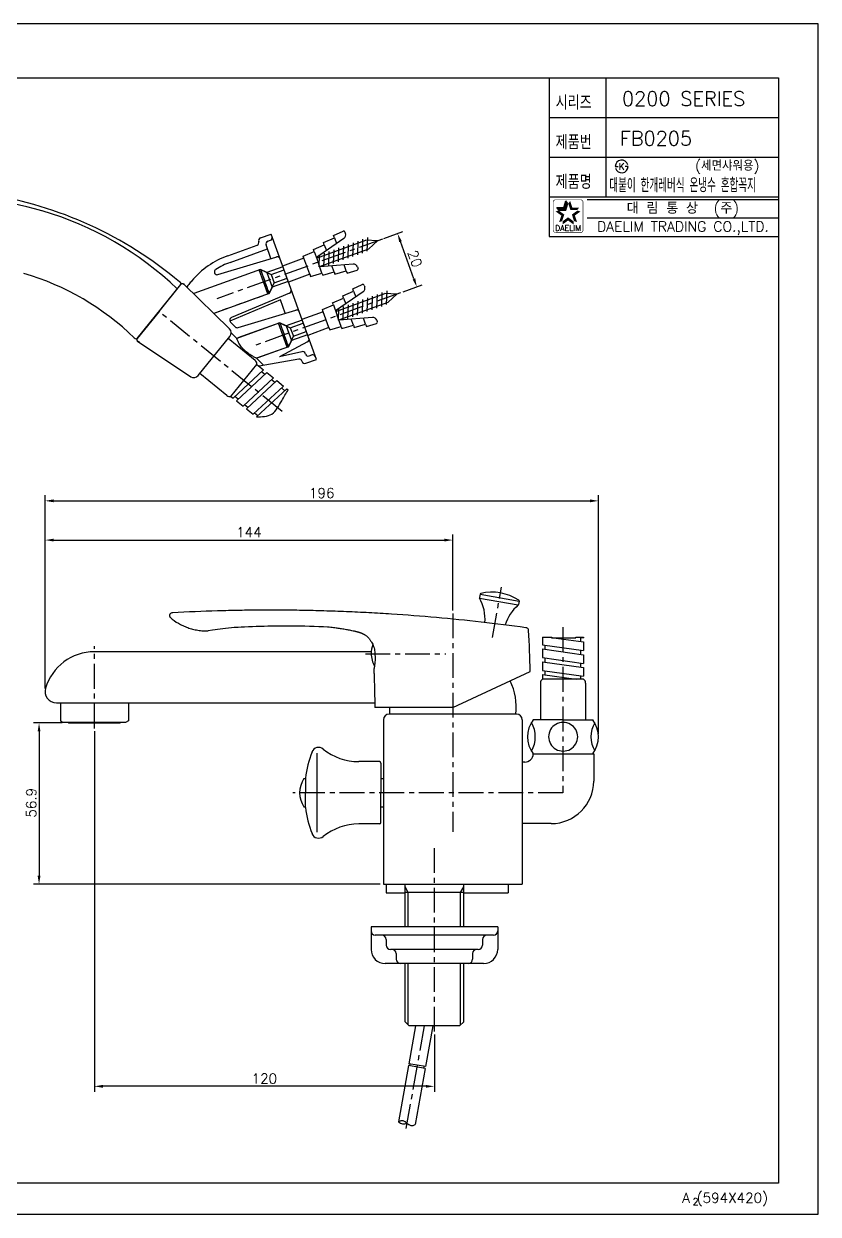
# Model space of a CAD drawing. Extents: x 10556 to 11150, y -5808 to -5388.
# Drawn here: x 10870.1 to 11150.5, y -5808.1 to -5388.1 of the extents above; entities that cross this region are included whole.
import ezdxf
from ezdxf.enums import TextEntityAlignment as Align

# ---------------------------------------------------------------- set-up
doc = ezdxf.new("R2010")
doc.units = 0
doc.header["$LTSCALE"] = 7
doc.header["$MEASUREMENT"] = 0
for name, pattern in [('CENTER', [2, 1.25, -0.25, 0.25, -0.25]), ('HIDDEN', [0.375, 0.25, -0.125]), ('PHANTOM', [2.5, 1.25, -0.25, 0.25, -0.25, 0.25, -0.25])]:
    doc.linetypes.add(name, pattern=pattern)
doc.layers.get('0').update_dxf_attribs({"color": 2, "linetype": 'CONTINUOUS'})
for name, color, linetype in [('08_ALL_FEATURES', 7, 'CONTINUOUS'), ('CL', 1, 'CENTER'), ('D', 2, 'CONTINUOUS'), ('DIM', 2, 'CONTINUOUS'), ('DWG', 7, 'CONTINUOUS'), ('HD', 6, 'HIDDEN'), ('PH', 3, 'PHANTOM')]:
    doc.layers.add(name, color=color, linetype=linetype)
doc.styles.add('GHS', font='ROMANS.shx', dxfattribs={"bigfont": 'GHS.shx'})
doc.styles.add('HAN', font='TXT.shx', dxfattribs={"bigfont": 'GHS.shx'})
doc.styles.add('ROMANS', font='romans', dxfattribs={"bigfont": 'GHS.shx'})

# ---------------------------------------------------------------- blocks, each defined once
blk = doc.blocks.new('BORDER')
for p, q in [((1, 1), (0, 1)), ((1, 0), (1, 1)), ((0, 0), (1, 0))]:
    blk.add_line(p, q)
blk = doc.blocks.new('S')
at = {"layer": 'DWG', "color": 2}
for p, q in [((5596.35, 3276.4), (5600.01, 3276.61)), ((5596.35, 3275.51), (5596.35, 3276.4)), ((5600.54, 3276.11), (5600.54, 3275.6)), ((5568.04, 3273.82), (5567.54, 3273.82)), ((5567.54, 3264.82), (5567.54, 3273.82)), ((5568.04, 3273.82), (5568.04, 3269.32)), ((5568.04, 3273.82), (5570.94, 3270.92)), ((5583.79, 3272.32), (5575.79, 3272.32)), ((5575.79, 3272.32), (5575.79, 3269.32)), ((5583.79, 3273.12), (5587.98, 3273.36)), ((5583.79, 3272.32), (5583.79, 3273.12)), ((5583.79, 3266.32), (5583.79, 3272.32)), ((5587.98, 3274.17), (5592.17, 3274.41)), ((5587.98, 3273.36), (5587.98, 3274.17)), ((5599.43, 3274.15), (5587.98, 3271.06)), ((5587.98, 3273.36), (5587.98, 3269.32)), ((5592.17, 3275.28), (5596.35, 3275.51)), ((5592.17, 3274.41), (5592.17, 3275.28)), ((5592.17, 3274.41), (5592.17, 3272.19)), ((5596.35, 3275.51), (5596.35, 3273.32)), ((5568.04, 3264.82), (5568.04, 3269.32)), ((5568.04, 3264.82), (5570.94, 3267.72)), ((5570.94, 3270.92), (5575.79, 3270.92)), ((5570.94, 3270.92), (5570.94, 3267.72)), ((5570.94, 3267.72), (5575.79, 3267.72)), ((5575.79, 3266.32), (5575.79, 3269.32)), ((5587.82, 3267.72), (5589.37, 3271.57)), ((5587.98, 3270.92), (5606.46, 3270.92)), ((5587.98, 3265.28), (5587.98, 3269.32)), ((5587.98, 3267.72), (5606.46, 3267.72)), ((5589.37, 3267.07), (5591.18, 3271.57)), ((5591.18, 3267.07), (5592.99, 3271.57)), ((5592.99, 3267.07), (5594.8, 3271.57)), ((5594.8, 3267.07), (5596.61, 3271.57)), ((5596.61, 3267.07), (5598.42, 3271.57)), ((5598.42, 3267.07), (5600.23, 3271.57)), ((5600.23, 3267.07), (5602.04, 3271.57)), ((5602.04, 3267.07), (5603.85, 3271.57)), ((5603.85, 3267.07), (5605.66, 3271.57)), ((5605.66, 3267.07), (5607.47, 3271.57)), ((5610.33, 3269.33), (5606.46, 3270.92)), ((5610.33, 3269.33), (5606.47, 3267.72)), ((5567.54, 3264.82), (5568.04, 3264.82)), ((5583.79, 3266.32), (5575.79, 3266.32)), ((5583.79, 3266.32), (5583.79, 3265.52)), ((5583.79, 3265.52), (5587.98, 3265.28)), ((5599.43, 3264.49), (5587.98, 3267.59)), ((5587.98, 3265.28), (5587.98, 3264.47)), ((5587.98, 3264.47), (5592.17, 3264.23)), ((5592.17, 3264.23), (5592.17, 3266.45)), ((5592.17, 3264.23), (5592.17, 3263.37)), ((5596.35, 3263.13), (5596.35, 3265.32)), ((5592.17, 3263.37), (5596.35, 3263.13)), ((5596.35, 3263.13), (5596.35, 3262.24)), ((5596.35, 3262.24), (5600.01, 3262.03)), ((5600.54, 3263.04), (5600.54, 3262.53))]:
    blk.add_line(p, q, dxfattribs=at)
for centre, radius, start, end in [((5600.04, 3276.11), 0.5, 0.0005, 93.2254), ((5599.04, 3275.6), 1.5, 285.1209, 0.0005), ((5599.04, 3263.04), 1.5, 0.0005, 74.8801), ((5600.04, 3262.53), 0.5, 266.7756, 0.0005)]:
    blk.add_arc(centre, radius, start, end, dxfattribs=at)
blk = doc.blocks.new('KS')
at = {"layer": 'D'}
for p, q in [((-2.25, 0), (-1.75, 0)), ((-1.75, 0), (-1.25, 0)), ((1.75, 0), (1.25, 0)), ((2.25, 0), (1.75, 0))]:
    blk.add_line(p, q, dxfattribs=at)
for start, end in [(15, 180), (195, 0)]:
    blk.add_arc((0, 0), 2.25, start, end, dxfattribs=at)
at = {"layer": 'D', "style": 'HAN'}
blk.add_text('K', height=2.39, dxfattribs=at).set_placement((0, 0), align=Align.MIDDLE)

msp = doc.modelspace()

# ---------------------------------------------------------------- linework, layer by layer
at = {"color": 4}
for p, q in [((10587.5, -5407.09), (11136.5, -5407.09)), ((11136.5, -5407.09), (11136.5, -5797.09)), ((11136.5, -5797.09), (10587.5, -5797.09))]:
    msp.add_line(p, q, dxfattribs=at)
at = {"color": 7}
for p, q in [((11055.5, -5407.09), (11055.5, -5463.09)), ((11075.5, -5407.09), (11075.5, -5449.09)), ((11055.5, -5421.09), (11136.5, -5421.09)), ((11055.5, -5435.09), (11136.5, -5435.09)), ((11055.5, -5449.09), (11136.5, -5449.09)), ((11055.5, -5463.09), (11136.5, -5463.09))]:
    msp.add_line(p, q, dxfattribs=at)
at = {"color": 2}
for p, q in [((11060.74, -5452.9), (11061.49, -5450.6)), ((11061.4, -5453.82), (11062.15, -5451.51)), ((11062.15, -5451.51), (11061.49, -5450.6)), ((11058.98, -5453.82), (11058.31, -5452.9)), ((11058.31, -5452.9), (11060.74, -5452.9)), ((11058.98, -5453.82), (11061.4, -5453.82))]:
    msp.add_line(p, q, dxfattribs=at)
at = {"color": 2, "linetype": 'Continuous'}
for p, q in [((11069, -5450.09), (11136.5, -5450.09)), ((11069, -5456.59), (11136.5, -5456.59))]:
    msp.add_line(p, q, dxfattribs=at)
at = {"color": 7, "linetype": 'Continuous'}
for p, q in [((10936.69, -5602.05), (10935.25, -5602.25)), ((10939.46, -5601.66), (10936.69, -5602.05)), ((10944.71, -5601.12), (10944.4, -5601.14)), ((10945.78, -5601.06), (10944.71, -5601.12)), ((10946.88, -5601), (10945.78, -5601.06)), ((10948.04, -5600.94), (10946.88, -5601)), ((10949.49, -5600.88), (10948.04, -5600.94)), ((10950.88, -5600.82), (10949.49, -5600.88)), ((10952.2, -5600.77), (10950.88, -5600.82)), ((10953.55, -5600.73), (10952.2, -5600.77)), ((10954.91, -5600.69), (10953.55, -5600.73)), ((10956.25, -5600.66), (10954.91, -5600.69)), ((10957.61, -5600.64), (10956.25, -5600.66)), ((10958.99, -5600.62), (10957.61, -5600.64)), ((10960.36, -5600.61), (10958.99, -5600.62)), ((10961.76, -5600.6), (10960.36, -5600.61)), ((10963.19, -5600.6), (10961.76, -5600.6)), ((10964.67, -5600.61), (10963.19, -5600.6)), ((10966.2, -5600.62), (10964.67, -5600.61)), ((10967.76, -5600.64), (10966.2, -5600.62)), ((10969.32, -5600.67), (10967.76, -5600.64)), ((10970.95, -5600.7), (10969.32, -5600.67)), ((10972.6, -5600.75), (10970.95, -5600.7)), ((10974.26, -5600.8), (10972.6, -5600.75)), ((10975.85, -5600.85), (10974.26, -5600.8)), ((10977.37, -5600.91), (10975.85, -5600.85)), ((10977.42, -5600.92), (10977.37, -5600.91)), ((10977.96, -5600.98), (10977.42, -5600.92)), ((10978.5, -5601.04), (10977.96, -5600.98)), ((10978.97, -5601.1), (10978.5, -5601.04)), ((10979.44, -5601.15), (10978.97, -5601.1)), ((10979.92, -5601.22), (10979.44, -5601.15)), ((10980.39, -5601.28), (10979.92, -5601.22)), ((10980.77, -5601.33), (10980.39, -5601.28)), ((10981.14, -5601.38), (10980.77, -5601.33)), ((10981.52, -5601.44), (10981.14, -5601.38)), ((10981.9, -5601.5), (10981.52, -5601.44)), ((10982.3, -5601.56), (10981.9, -5601.5)), ((10982.7, -5601.63), (10982.3, -5601.56)), ((10983.12, -5601.7), (10982.7, -5601.63)), ((10983.54, -5601.77), (10983.12, -5601.7)), ((10983.98, -5601.85), (10983.54, -5601.77)), ((10984.42, -5601.93), (10983.98, -5601.85)), ((10984.78, -5602), (10984.42, -5601.93)), ((10985.14, -5602.07), (10984.78, -5602)), ((10985.5, -5602.14), (10985.14, -5602.07)), ((10985.87, -5602.22), (10985.5, -5602.14)), ((10986.34, -5602.32), (10985.87, -5602.22)), ((10986.83, -5602.42), (10986.34, -5602.32)), ((10987.11, -5602.48), (10986.83, -5602.42)), ((10987.29, -5602.52), (10987.11, -5602.48)), ((10987.46, -5602.56), (10987.29, -5602.52)), ((10987.62, -5602.6), (10987.46, -5602.56)), ((10992.04, -5605.07), (10992.04, -5605.07)), ((11021.54, -5629.32), (11048.88, -5616.57)), ((11021.54, -5629.32), (10994.04, -5629.32))]:
    msp.add_line(p, q, dxfattribs=at)
at = {"color": 2, "linetype": 'Continuous', "const_width": 0.2}
for points in [[(11056.97, -5450.95, -0.414214), (11057.72, -5450.2)], [(11056.97, -5460.95), (11056.97, -5450.95, -1)], [(11057.72, -5450.2), (11066.72, -5450.2, -0.414214), (11067.47, -5450.95, 0.043396)], [(11067.47, -5450.95), (11067.47, -5460.95, -0.414214), (11066.72, -5461.7)], [(11066.72, -5461.7), (11057.97, -5461.7, -0.414214), (11056.97, -5460.95, 0.672398)]]:
    msp.add_lwpolyline(points, format="xyb", dxfattribs=at)
at = {"color": 7, "linetype": 'Continuous'}
for points in [[(10944.36, -5601.14), (10943.49, -5601.2), (10942.39, -5601.3), (10941.33, -5601.42), (10940.35, -5601.54), (10939.46, -5601.66)], [(10990.47, -5603.71), (10990.43, -5603.69), (10990.4, -5603.67), (10990.36, -5603.65), (10990.32, -5603.63), (10990.28, -5603.6), (10990.24, -5603.58), (10990.2, -5603.56), (10990.16, -5603.54), (10990.11, -5603.51), (10990.07, -5603.49), (10990.02, -5603.46), (10989.98, -5603.44), (10989.93, -5603.42), (10989.88, -5603.39), (10989.83, -5603.37), (10989.79, -5603.35), (10989.74, -5603.32), (10989.68, -5603.3), (10989.63, -5603.28), (10989.58, -5603.25), (10989.53, -5603.23), (10989.47, -5603.21), (10989.42, -5603.18), (10989.36, -5603.16), (10989.3, -5603.14), (10989.25, -5603.11), (10989.19, -5603.09), (10989.13, -5603.07), (10989.07, -5603.04), (10989, -5603.02), (10988.94, -5603), (10988.88, -5602.98), (10988.81, -5602.95), (10988.75, -5602.93), (10988.68, -5602.91), (10988.62, -5602.89), (10988.55, -5602.87), (10988.48, -5602.84), (10988.42, -5602.82), (10988.35, -5602.8), (10988.28, -5602.78), (10988.21, -5602.76), (10988.14, -5602.74), (10988.06, -5602.72), (10987.99, -5602.7), (10987.92, -5602.68), (10987.84, -5602.66), (10987.77, -5602.64), (10987.69, -5602.62), (10987.62, -5602.6)], [(10991.41, -5604.38), (10991.29, -5604.29), (10991.16, -5604.18), (10991, -5604.07), (10990.83, -5603.95), (10990.65, -5603.83), (10990.47, -5603.72)]]:
    msp.add_lwpolyline(points, dxfattribs=at)
for centre, radius, start, end in [((10547.09, -5629.33), 501.95, 1.4565, 3.1105), ((10985.42, -5610.22), 8.4, 41.1291, 44.365), ((10985.64, -5610.03), 8.09, 37.7659, 41.1276), ((10245.44, -5634.01), 748.53, 1.27826, 1.41182)]:
    msp.add_arc(centre, radius, start, end, dxfattribs=at)
for points, knots in [([(10922.69, -5595.9), (10922.48, -5595.91), (10922.16, -5595.99), (10921.81, -5596.25), (10921.61, -5596.51), (10921.53, -5596.82), (10921.56, -5597.13), (10921.68, -5597.38), (10921.81, -5597.52), (10921.87, -5597.58)], [0, 0, 0, 0, 0.251338, 0.389278, 0.5254, 0.655062, 0.777459, 0.892794, 1, 1, 1, 1]), ([(10921.87, -5597.58), (10922.74, -5598.34), (10924.18, -5599.37), (10926.28, -5600.45), (10927.97, -5601.14), (10929.43, -5601.59), (10930.63, -5601.87), (10931.53, -5602.04), (10932.45, -5602.18), (10933.38, -5602.28), (10934.31, -5602.32), (10934.94, -5602.29), (10935.25, -5602.25)], [0, 0, 0, 0, 0.239962, 0.362925, 0.488351, 0.615433, 0.679398, 0.7428, 0.806371, 0.870669, 0.935619, 1, 1, 1, 1]), ([(11047.29, -5601.15), (11036.8, -5599.71), (11021.01, -5597.93), (11002.53, -5596.51), (10991.94, -5595.88), (10984, -5595.51), (10976.15, -5595.23), (10968.49, -5595.04), (10961.03, -5594.94), (10953.63, -5594.94), (10946.13, -5595.04), (10935.8, -5595.29), (10927.95, -5595.62), (10922.69, -5595.9)], [0, 0, 0, 0, 0.254177, 0.381489, 0.445267, 0.509067, 0.57229, 0.63387, 0.693128, 0.751689, 0.811458, 0.873302, 1, 1, 1, 1]), ([(11048.3, -5602.09), (11048.3, -5601.97), (11048.22, -5601.72), (11047.98, -5601.43), (11047.65, -5601.23), (11047.41, -5601.17), (11047.29, -5601.15)], [0, 0, 0, 0, 0.249427, 0.49937, 0.749616, 1, 1, 1, 1]), ([(10992.04, -5605.07), (10992.07, -5605.11), (10992.18, -5605.25), (10992.41, -5605.55), (10992.73, -5606.01), (10993.25, -5606.88), (10993.71, -5607.96), (10993.95, -5609.2), (10994.04, -5610.22), (10994.1, -5611.25), (10994.11, -5612.24), (10994.07, -5613.02), (10994.02, -5613.6), (10993.98, -5613.99), (10993.94, -5614.34), (10993.9, -5614.65), (10993.85, -5614.92), (10993.82, -5615.12), (10993.8, -5615.25), (10993.78, -5615.33), (10993.77, -5615.4), (10993.76, -5615.46), (10993.75, -5615.5), (10993.75, -5615.53), (10993.75, -5615.54), (10993.74, -5615.55), (10993.74, -5615.56), (10993.74, -5615.57), (10993.74, -5615.57), (10993.74, -5615.57)], [0, 0, 0, 0, 0.013675, 0.048977, 0.101499, 0.167131, 0.326685, 0.417035, 0.511225, 0.605758, 0.696947, 0.781206, 0.819715, 0.855307, 0.887649, 0.916418, 0.941329, 0.962109, 0.970877, 0.978533, 0.985051, 0.990409, 0.994592, 0.99624, 0.997591, 0.998643, 0.999396, 0.999849, 1, 1, 1, 1]), ([(10992.04, -5605.07), (10992.07, -5605.11), (10992.18, -5605.25), (10992.41, -5605.55), (10992.73, -5606.01), (10993.05, -5606.55), (10993.25, -5606.94), (10993.33, -5607.12)], [0, 0, 0, 0, 0.0136749, 0.0489772, 0.1014985, 0.1671314, 0.2201039, 0.2201039, 0.2201039, 0.2201039]), ([(10993.88, -5614.73), (10993.87, -5614.8), (10993.85, -5614.94), (10993.82, -5615.12), (10993.8, -5615.25), (10993.78, -5615.33), (10993.77, -5615.4), (10993.76, -5615.46), (10993.75, -5615.5), (10993.75, -5615.53), (10993.75, -5615.54), (10993.74, -5615.55), (10993.74, -5615.56), (10993.74, -5615.57), (10993.74, -5615.57), (10993.74, -5615.57)], [0.92219723, 0.92219723, 0.92219723, 0.92219723, 0.94132912, 0.96210853, 0.97087701, 0.97853261, 0.98505126, 0.99040946, 0.99459219, 0.99623999, 0.99759065, 0.99864306, 0.99939615, 0.99984883, 1, 1, 1, 1]), ([(10993.8, -5618.32), (10993.82, -5619.24), (10993.9, -5622.9), (10993.98, -5626.57), (10994.04, -5629.32)], [0, 0, 0, 0, 0.249575, 1, 1, 1, 1])]:
    msp.add_open_spline(points, degree=3, knots=knots, dxfattribs=at)
msp.add_open_spline([(10993.78, -5617.31), (10993.79, -5617.65), (10993.8, -5617.98), (10993.8, -5618.32)], degree=3, dxfattribs=at)
at = {"color": 2}
for points in [[(11060.74, -5452.9), (11061.4, -5453.82), (11061.49, -5450.6), (11062.15, -5451.51)], [(11062.96, -5450.6), (11062.3, -5451.51), (11063.71, -5452.9), (11063.05, -5453.82)], [(11059.82, -5455.73), (11060.89, -5455.38), (11057.85, -5454.31), (11058.93, -5453.96)], [(11058.31, -5452.9), (11058.98, -5453.82), (11060.74, -5452.9), (11061.4, -5453.82)], [(11059.07, -5458.04), (11060.14, -5457.69), (11059.82, -5455.73), (11060.89, -5455.38)], [(11063.71, -5452.9), (11063.05, -5453.82), (11066.14, -5452.9), (11065.47, -5453.82)], [(11066.59, -5454.31), (11065.52, -5453.96), (11064.63, -5455.73), (11063.56, -5455.38)], [(11064.63, -5455.73), (11063.56, -5455.38), (11065.38, -5458.04), (11064.31, -5457.69)], [(11062.22, -5457.48), (11062.22, -5456.35), (11060.26, -5458.91), (11060.26, -5457.78)], [(11064.19, -5458.91), (11064.19, -5457.78), (11062.22, -5457.48), (11062.22, -5456.35)]]:
    msp.add_solid(points, dxfattribs=at)
at = {"layer": '08_ALL_FEATURES', "color": 7, "linetype": 'Continuous'}
for p, q in [((10944.4, -5601.14), (10944.36, -5601.14)), ((10990.47, -5603.72), (10990.47, -5603.71))]:
    msp.add_line(p, q, dxfattribs=at)
at = {"layer": 'CL'}
for p, q in [((10996.69, -5464.03), (10938.28, -5485.12)), ((11003.05, -5483), (10951.74, -5501.53)), ((10961.28, -5524.82), (10917.82, -5489.6)), ((11035.57, -5604.61), (11038.69, -5586.91)), ((11021.54, -5596.12), (11021.54, -5673.21)), ((11060.36, -5601), (11060.36, -5659.41)), ((10895.04, -5636.67), (10895.04, -5607.66)), ((10990.74, -5610.32), (11019.04, -5610.32)), ((11060.36, -5659.41), (10965.06, -5659.41)), ((11015.04, -5743.66), (11015.04, -5678.17)), ((11011.41, -5741.66), (11004.96, -5778.2))]:
    msp.add_line(p, q, dxfattribs=at)
at = {"layer": 'D'}
for p, q in [((10997.2, -5463.85), (11003.93, -5461.42)), ((11007.82, -5478.09), (11003.07, -5464.92)), ((11003.99, -5482.66), (11010.72, -5480.23)), ((10883.52, -5634.76), (10873.52, -5634.76)), ((10875.52, -5637.18), (10875.52, -5688.66)), ((10995.85, -5691.66), (10873.52, -5691.66))]:
    msp.add_line(p, q, dxfattribs=at)
at = {"layer": 'D', "ltscale": 0.7}
for p, q in [((10895.04, -5637.67), (10895.04, -5764.97)), ((11015.04, -5744.66), (11015.04, -5764.97)), ((11012.04, -5762.97), (10898.04, -5762.97))]:
    msp.add_line(p, q, dxfattribs=at)
for centre, start, end in [((11003.55, -5777.56), 41.4294, 118.5706), ((11004.21, -5773.86), 221.4294, 298.5706), ((11007.16, -5774.38), 221.4294, 298.5706)]:
    msp.add_arc(centre, 2.41, start, end, dxfattribs=at)
at = {"layer": 'D'}
msp.add_spline([(10952.21, -5526.8), (10957.65, -5525.77), (10961.16, -5521.1), (10963.49, -5517.28)], degree=3, dxfattribs=at)
for p in [(10926.59, -5480), (10910.31, -5500.09), (10910.76, -5500.35)]:
    msp.add_point(p, dxfattribs=at)
for points in [[(11003.54, -5464.75), (11002.6, -5465.09), (11002.05, -5462.1)], [(11008.29, -5477.92), (11007.35, -5478.26), (11008.84, -5480.91)], [(10875.02, -5637.76), (10876.02, -5637.76), (10875.52, -5634.76)], [(10875.02, -5688.66), (10876.02, -5688.66), (10875.52, -5691.66)]]:
    msp.add_solid(points, dxfattribs=at)
at = {"layer": 'D', "ltscale": 0.7}
for points in [[(10898.04, -5762.47), (10898.04, -5763.47), (10895.04, -5762.97)], [(11012.04, -5762.47), (11012.04, -5763.47), (11015.04, -5762.97)]]:
    msp.add_solid(points, dxfattribs=at)
at = {"layer": 'DIM'}
for p, q in [((10877.63, -5622.66), (10877.63, -5554.4)), ((10880.63, -5556.4), (11069.93, -5556.4)), ((11072.93, -5638.66), (11072.93, -5554.4)), ((10877.63, -5622.66), (10877.63, -5568.24)), ((11021.54, -5595.12), (11021.54, -5568.24)), ((10880.63, -5570.24), (11018.54, -5570.24))]:
    msp.add_line(p, q, dxfattribs=at)
for points in [[(10880.63, -5555.9), (10880.63, -5556.9), (10877.63, -5556.4)], [(11069.93, -5555.9), (11069.93, -5556.9), (11072.93, -5556.4)], [(10880.63, -5569.74), (10880.63, -5570.74), (10877.63, -5570.24)], [(11018.54, -5569.74), (11018.54, -5570.74), (11021.54, -5570.24)]]:
    msp.add_solid(points, dxfattribs=at)
at = {"layer": 'DWG'}
for p, q in [((10953.66, -5463.62), (10957.42, -5462.26)), ((10973.38, -5506.47), (10957.42, -5462.26)), ((10942.15, -5469.9), (10952.46, -5466.18)), ((10943, -5472.26), (10956.13, -5467.51)), ((10957.35, -5470.89), (10955.62, -5466.1)), ((10956.22, -5464.82), (10957.16, -5464.48)), ((10938.67, -5476.55), (10960.23, -5470.02)), ((10953.7, -5474.77), (10930.13, -5483.28)), ((10937.85, -5474.75), (10937.82, -5474.76)), ((10955.94, -5475.82), (10953.7, -5474.77)), ((10961.58, -5473.79), (10955.94, -5475.82)), ((10955.94, -5475.82), (10957.81, -5481)), ((10917.86, -5489.56), (10925.56, -5480.06)), ((10926.59, -5480), (10942.71, -5495.71)), ((10957.81, -5481), (10956.76, -5483.24)), ((10963.45, -5478.96), (10957.81, -5481)), ((10956.76, -5483.24), (10937.24, -5490.28)), ((10963.93, -5483.09), (10943.42, -5491.73)), ((10960.72, -5485.53), (10942.89, -5493.04)), ((10945.76, -5495.27), (10966.11, -5489.11)), ((10962.42, -5490.23), (10960.72, -5485.53)), ((10917.86, -5489.56), (10910.16, -5499.06)), ((10944.77, -5495.02), (10943.11, -5493.36)), ((10960.49, -5493.58), (10945.28, -5499.07)), ((10960.49, -5493.58), (10945.67, -5498.94)), ((10962.73, -5494.63), (10960.49, -5493.58)), ((10968.37, -5492.6), (10962.73, -5494.63)), ((10945.28, -5499.07), (10943.33, -5497.12)), ((10962.73, -5494.63), (10964.6, -5499.81)), ((10970.24, -5497.77), (10964.6, -5499.81)), ((10910.31, -5500.09), (10929.03, -5512.6)), ((10931.69, -5512.2), (10942.87, -5498.4)), ((10951.8, -5506.9), (10942.25, -5499.17)), ((10970.26, -5500.35), (10960.42, -5505.55)), ((10964.6, -5499.81), (10963.55, -5502.05)), ((10963.55, -5502.05), (10952.31, -5506.11)), ((10954.78, -5508.57), (10952.31, -5506.11)), ((10963.55, -5502.05), (10952.71, -5505.96)), ((10968.29, -5503.77), (10960.42, -5505.55)), ((10969.54, -5504.67), (10969.45, -5504.4)), ((10970.82, -5505.27), (10971.76, -5504.93)), ((10943.25, -5519.54), (10952.39, -5508.28)), ((10944.03, -5520.17), (10954.74, -5510.19)), ((10952.39, -5508.28), (10954.74, -5510.19)), ((10967.18, -5506.43), (10953.19, -5508.84)), ((10968.29, -5507.08), (10968.34, -5507.23)), ((10969.62, -5507.83), (10973.38, -5506.47)), ((10941.79, -5519.25), (10932.24, -5511.52)), ((10945.18, -5521.1), (10955.89, -5511.12)), ((10947.53, -5523.01), (10958.24, -5513.03)), ((10948.71, -5523.96), (10959.42, -5513.98)), ((10955.18, -5511.83), (10954, -5510.88)), ((10955.89, -5511.12), (10958.24, -5513.03)), ((10958.68, -5514.67), (10957.51, -5513.71)), ((10959.42, -5513.98), (10961.78, -5515.89)), ((10951.06, -5525.87), (10961.78, -5515.89)), ((10952.21, -5526.8), (10962.93, -5516.82)), ((10962.21, -5517.53), (10961.04, -5516.58)), ((10962.93, -5516.82), (10963.49, -5517.28)), ((10943.25, -5519.54), (10944.03, -5520.17)), ((10945.75, -5520.57), (10944.61, -5519.62)), ((10945.18, -5521.1), (10947.53, -5523.01)), ((10949.23, -5523.47), (10948.07, -5522.51)), ((10948.71, -5523.96), (10951.06, -5525.87)), ((10952.69, -5526.36), (10951.56, -5525.41)), ((11031.16, -5589.33), (11030.95, -5590.51)), ((11031.16, -5589.33), (11044.94, -5591.76)), ((11030.98, -5590.71), (11044.64, -5593.12)), ((11044.94, -5591.76), (11044.74, -5592.94)), ((11053.18, -5604.47), (11053.18, -5607.19)), ((11055.35, -5604.47), (11067.68, -5606.2)), ((11065.89, -5604.47), (11067.68, -5604.72)), ((11066.68, -5606.09), (11066.68, -5604.58)), ((11067.68, -5604.47), (11067.68, -5604.72)), ((11067.68, -5606.2), (11067.68, -5609.23)), ((10992.77, -5609.66), (10895.04, -5609.66)), ((11053.18, -5607.19), (11067.68, -5609.23)), ((11053.18, -5608.67), (11053.18, -5611.7)), ((11053.18, -5608.67), (11067.68, -5610.71)), ((11054.18, -5608.84), (11054.18, -5607.33)), ((11066.68, -5610.6), (11066.68, -5609.09)), ((11067.68, -5610.71), (11067.68, -5613.74)), ((11053.18, -5611.7), (11067.68, -5613.74)), ((11053.18, -5613.18), (11053.18, -5616.21)), ((11053.18, -5613.18), (11067.68, -5615.22)), ((11054.18, -5613.32), (11054.18, -5611.84)), ((11066.68, -5615.08), (11066.68, -5613.6)), ((11067.68, -5615.22), (11067.68, -5618.25)), ((11053.18, -5616.21), (11067.68, -5618.25)), ((11053.18, -5617.69), (11053.18, -5619.36)), ((11053.18, -5617.69), (11065.06, -5619.36)), ((11066.68, -5619.36), (11053.18, -5619.36)), ((11054.18, -5617.83), (11054.18, -5616.35)), ((11066.68, -5619.36), (11066.68, -5618.11)), ((11067.68, -5619.36), (11066.68, -5619.36)), ((11052.48, -5620.67), (11052.48, -5633.66)), ((11068.38, -5620.67), (11068.38, -5633.66)), ((10881.63, -5627.66), (10994, -5627.66)), ((10883.04, -5627.66), (10883.04, -5633.98)), ((10907.04, -5627.66), (10907.04, -5633.98)), ((11001.24, -5631.66), (10999.04, -5631.66)), ((11021.54, -5631.66), (10999.15, -5631.66)), ((11043.85, -5631.66), (11021.54, -5631.66)), ((11044.04, -5631.66), (11041.84, -5631.66)), ((10883.04, -5633.98), (10884.04, -5634.56)), ((10906.04, -5634.56), (10884.04, -5634.56)), ((10886.19, -5634.76), (10903.89, -5634.76)), ((10907.04, -5633.98), (10906.04, -5634.56)), ((10997.04, -5633.66), (10997.04, -5691.66)), ((11046.04, -5633.66), (11046.04, -5691.66)), ((11060.47, -5633.66), (11049.93, -5633.66)), ((11060.47, -5633.66), (11070.93, -5633.66)), ((10973.59, -5645.48), (10973.59, -5673.34)), ((10995.67, -5648.41), (10988.33, -5648.41)), ((10996.17, -5648.91), (10996.17, -5659.41)), ((11046.93, -5648.56), (11046.04, -5648.56)), ((11049.93, -5645.66), (11071.26, -5645.66)), ((11071.26, -5645.66), (11071.26, -5655.26)), ((10969.51, -5654.21), (10969.51, -5659.41)), ((10996.17, -5654.41), (10997.04, -5654.41)), ((10969.51, -5664.61), (10969.51, -5659.41)), ((10996.17, -5664.41), (10997.04, -5664.41)), ((10995.67, -5670.41), (10988.33, -5670.41)), ((11056.26, -5670.26), (11046.04, -5670.26)), ((10997.04, -5691.66), (11046.04, -5691.66)), ((10998.04, -5691.66), (10998.04, -5694.66)), ((10998.04, -5694.66), (11004.69, -5694.66)), ((11004.69, -5706.66), (11004.69, -5691.66)), ((11025.39, -5694.55), (11004.69, -5694.55)), ((11025.39, -5706.66), (11025.39, -5691.66)), ((11025.39, -5694.66), (11041.04, -5694.66)), ((11041.04, -5691.66), (11041.04, -5694.66)), ((11037.39, -5706.66), (10992.69, -5706.66)), ((10992.69, -5706.66), (10992.69, -5714.66)), ((11037.39, -5706.66), (11037.39, -5714.66)), ((11035.89, -5709.66), (10994.19, -5709.66)), ((10998.04, -5711.16), (10998.04, -5713.16)), ((11032.04, -5711.16), (11032.04, -5713.16)), ((11030.54, -5714.66), (10999.54, -5714.66)), ((11001.54, -5716.16), (11001.54, -5718.16)), ((11028.54, -5716.16), (11028.54, -5718.16)), ((11032.39, -5719.66), (10997.69, -5719.66)), ((11004.69, -5740.16), (11004.69, -5719.66)), ((11025.39, -5740.16), (11025.39, -5719.66)), ((11006.19, -5741.66), (11004.69, -5740.16)), ((11023.89, -5741.66), (11025.39, -5740.16)), ((11008.36, -5741.66), (11006.01, -5754.99)), ((11023.89, -5741.66), (11006.19, -5741.66)), ((11014.45, -5741.66), (11011.92, -5756.03)), ((11005.89, -5755.68), (11002.4, -5775.45)), ((11011.8, -5756.72), (11005.89, -5755.68)), ((11011.92, -5756.03), (11006.01, -5754.99)), ((11006.38, -5755.76), (11006.5, -5755.07)), ((11011.8, -5756.72), (11008.31, -5776.49)), ((11011.3, -5756.63), (11011.43, -5755.94))]:
    msp.add_line(p, q, dxfattribs=at)
at = {"layer": 'DWG', "color": 0}
for p, q in [((10910.14, -5499.09), (10925.51, -5480.12)), ((10925.44, -5479.41), (10925.13, -5479.16)), ((10909.13, -5498.92), (10909.43, -5499.16))]:
    msp.add_line(p, q, dxfattribs=at)
at = {"layer": 'DWG', "color": 7}
for p, q in [((10968.98, -5654.41), (10969.51, -5654.41)), ((10996.17, -5669.91), (10996.17, -5659.41)), ((10968.98, -5664.41), (10969.51, -5664.41))]:
    msp.add_line(p, q, dxfattribs=at)
at = {"layer": 'DWG', "color": 2}
for p, q in [((11005.84, -5694.55), (11004.69, -5692.56)), ((11005.84, -5706.66), (11005.84, -5694.55)), ((11024.24, -5694.55), (11025.39, -5692.56)), ((11024.24, -5706.66), (11024.24, -5694.55)), ((11005.84, -5741.31), (11005.84, -5719.66)), ((11024.24, -5741.31), (11024.24, -5719.66))]:
    msp.add_line(p, q, dxfattribs=at)
at = {"layer": 'DWG'}
for centre, radius, start, end in [((10837.12, -5590.91), 142.41, 73.9483, 108.6688), ((10844.12, -5565.52), 116.07, 46.3018, 73.7677), ((10954, -5464.56), 1, 109.851, 199.851), ((10956.82, -5463.54), 1, 289.851, 19.851), ((10952.12, -5465.24), 1, 289.851, 19.851), ((10956.56, -5465.76), 1, 109.851, 199.851), ((10952.34, -5498.12), 30, 109.8525, 139.851), ((10952.34, -5498.12), 27.5, 109.8525, 121.782), ((10959.61, -5471.26), 1, 19.851, 106.851), ((10844.12, -5565.52), 93.07, 45.691, 73.7677), ((10938.38, -5475.6), 1, 123.6836, 286.8614), ((10926.1, -5480.5), 0.7, 45.7237, 140.9802), ((10928.74, -5481.12), 1, 139.851, 180.1086), ((10963.55, -5482.17), 1, 292.851, 19.851), ((10966.4, -5490.07), 1, 19.851, 106.851), ((10943.81, -5492.65), 1, 112.851, 224.9974), ((10941.32, -5497.15), 2, 320.9802, 45.7237), ((10945.47, -5494.32), 1, 224.9974, 286.851), ((10910.7, -5499.51), 0.7, 140.9802, 236.2366), ((10969.79, -5499.47), 1, 297.851, 19.851), ((10968.51, -5504.74), 1, 19.851, 102.7801), ((10970.48, -5504.33), 1, 199.851, 289.851), ((10972.1, -5505.87), 1, 19.851, 109.851), ((10950.89, -5508.09), 1.5, 353.1802, 52.7125), ((10967.35, -5507.42), 1, 19.851, 99.7801), ((10969.28, -5506.89), 1, 199.851, 289.851), ((10930.14, -5510.94), 2, 236.2366, 320.9802), ((10942.78, -5518.13), 1.5, 228.444, 287.9763), ((11031.45, -5589.38), 0.3, 103.5285, 170), ((11035.38, -5605.7), 17.08, 56.4715, 103.5285), ((11031.24, -5590.56), 0.3, 170, 208.835), ((11017.23, -5598.28), 15.7, 356.1411, 28.835), ((11054.97, -5604.94), 15.7, 131.165, 162.4182), ((11044.44, -5592.89), 0.3, 311.165, 350), ((11044.65, -5591.71), 0.3, 350, 56.4715), ((10895.04, -5627.66), 18, 90, 163.3985), ((11053.98, -5620.63), 1.5, 122.2, 181.7324), ((11066.88, -5620.63), 1.5, 358.2676, 57.8), ((10881.63, -5623.66), 4, 163.3985, 270), ((11021.54, -5629.28), 22.38, 353.8845, 24.8981), ((10999.04, -5633.66), 2, 90, 180), ((11021.54, -5629.28), 22.38, 180.1125, 186.1155), ((11044.04, -5633.66), 2, 0, 90), ((10886.19, -5634.26), 0.5, 216.8699, 270), ((10903.89, -5634.26), 0.5, 270, 323.1301), ((11057.93, -5639.66), 10, 143.1301, 216.8699), ((11040.65, -5639.66), 10, 330, 30), ((11060.36, -5639.64), 5.02, 88.6566, 271.3434), ((11060.59, -5639.64), 5.02, 268.6566, 91.3434), ((11080.3, -5639.66), 10, 150.2741, 209.7259), ((11062.93, -5639.66), 10, 323.1301, 36.8699), ((10974.18, -5645.91), 2.5, 48.6917, 158.8998), ((10988.33, -5628.41), 20, 231.0576, 270), ((11009.17, -5659.41), 40, 158.8998, 172.5304), ((10995.67, -5648.91), 0.5, 0, 90), ((11046.93, -5645.56), 3, 270, 358.0897), ((11056.26, -5655.26), 15, 270, 0), ((11009.17, -5659.41), 40, 187.4696, 201.1002), ((10995.67, -5669.91), 0.5, 270, 360), ((10974.18, -5672.91), 2.5, 201.1002, 311.3083), ((10988.33, -5690.41), 20, 90, 128.9424), ((10994.19, -5708.16), 1.5, 180, 270), ((10996.54, -5711.16), 1.5, 0, 90), ((11033.54, -5711.16), 1.5, 90, 180), ((11035.89, -5708.16), 1.5, 270, 0), ((10997.69, -5714.66), 5, 180, 270), ((10999.54, -5713.16), 1.5, 180, 270), ((11000.04, -5716.16), 1.5, 0, 90), ((11030.04, -5716.16), 1.5, 90, 180), ((11030.54, -5713.16), 1.5, 270, 0), ((11032.39, -5714.66), 5, 270, 0), ((11003.04, -5718.16), 1.5, 180, 270), ((11027.04, -5718.16), 1.5, 270, 0)]:
    msp.add_arc(centre, radius, start, end, dxfattribs=at)
at = {"layer": 'DWG', "color": 0}
for centre, radius, start, end in [((10835.66, -5585.6), 139.05, 49.9506, 80.9134), ((10925.12, -5479.8), 0.5, 320.9802, 50.9802), ((10909.75, -5498.77), 0.5, 230.9802, 320.9802)]:
    msp.add_arc(centre, radius, start, end, dxfattribs=at)
at = {"layer": 'DWG', "color": 7}
for centre, start, end in [((11001.83, -5610.32), 159.3481, 180), ((11001.83, -5610.32), 180, 209.0219), ((10976.57, -5659.41), 146.6015, 213.3985)]:
    msp.add_arc(centre, 9.08, start, end, dxfattribs=at)
at = {"layer": 'DWG'}
for points in [[(10929.41, -5478.78), (10928.36, -5480.02), (10927.98, -5480.47)], [(10952.31, -5506.11), (10952.21, -5506.06), (10951.91, -5505.91), (10951.47, -5505.68), (10950.93, -5505.38), (10950.32, -5505.02), (10949.65, -5504.59), (10948.96, -5504.08), (10948.26, -5503.49), (10947.59, -5502.84), (10946.99, -5502.15), (10946.48, -5501.46), (10946.08, -5500.81), (10945.77, -5500.23), (10945.55, -5499.75), (10945.4, -5499.38), (10945.31, -5499.15), (10945.28, -5499.07)]]:
    msp.add_spline(points, degree=3, dxfattribs=at)
at = {"layer": 'HD'}
for p, q in [((10953.7, -5474.77), (10956.76, -5483.24)), ((10956.76, -5483.24), (10937.24, -5490.28)), ((10960.49, -5493.58), (10963.55, -5502.05))]:
    msp.add_line(p, q, dxfattribs=at)
at = {"layer": 'PH'}
msp.add_lwpolyline([(11053.18, -5604.47), (11056.45, -5604.47), (11056.45, -5604.69), (11064.93, -5604.69), (11064.93, -5604.47), (11067.68, -5604.47)], dxfattribs=at)

# ---------------------------------------------------------------- block references
at = {"xscale": 594, "yscale": 420, "zscale": 594}
msp.add_blockref('BORDER', (10556.5, -5808.09), dxfattribs=at)
at = {"layer": 'DIM', "color": 4}
msp.add_blockref('KS', (11081.13, -5438.4), dxfattribs=at)
at = {"layer": 'HD', "rotation": 19.8509517727737}
for p in [(6828.22, -10444.82), (6835.01, -10463.64)]:
    msp.add_blockref('S', p, dxfattribs=at)

# ---------------------------------------------------------------- texts
at = {"color": 7, "style": 'GHS'}
for s, p in [('0200 SERIES', (11103, -5414.51)), ('FB0205', (11093.24, -5428.51))]:
    msp.add_text(s, height=5, dxfattribs=at).set_placement(p, align=Align.MIDDLE)
at = {"style": 'GHS'}
msp.add_text('(세면샤워용)', height=3.5, dxfattribs=at).set_placement((11107.05, -5439.9))
at = {"style": 'GHS', "width": 0.5}
msp.add_text('대붙이 한개레버식 온냉수 혼합꼭지', height=5, dxfattribs=at).set_placement((11076.79, -5447.52))
at = {"color": 7, "linetype": 'Continuous'}
for s, height, style, p in [('대 림 통 상  (주)', 4, 'GHS', (11102.76, -5453.39)), ('DAELIM TRADING CO.,LTD.', 3.6, 'ROMANS', (11102.76, -5460.16))]:
    msp.add_text(s, height=height, dxfattribs=dict(at, style=style)).set_placement(p, align=Align.MIDDLE)
at = {"color": 2, "linetype": 'Continuous', "style": 'ROMANS'}
msp.add_text('DAELIM', height=2, dxfattribs=at).set_placement((11062.22, -5461.15), align=Align.CENTER)
at = {"color": 7, "style": 'GHS'}
for s, height, p in [('A (594X420)', 3.5, (11102.51, -5804.06)), ('2', 2.5, (11106.16, -5804.89))]:
    msp.add_text(s, height=height, dxfattribs=at).set_placement(p)
at = {"layer": 'D', "char_height": 3.5, "attachment_point": 5, "style": 'GHS'}
for s, insert, rotation in [('\\A1;20', (11008.17, -5470.97), 289.851), ('56.9', (10872.77, -5662.92), 90)]:
    msp.add_mtext(s, dxfattribs=dict(at, insert=insert, rotation=rotation))
at = {"layer": 'D', "ltscale": 0.7, "insert": (10955.04, -5760.22), "char_height": 3.5, "attachment_point": 5, "style": 'GHS'}
msp.add_mtext('\\A1;120', dxfattribs=at)
at = {"layer": 'DIM', "style": 'GHS', "width": 0.8}
for s, p in [('시리즈', (11057.84, -5418.36)), ('제품번', (11057.84, -5432.36)), ('제품명', (11057.84, -5446.36))]:
    msp.add_text(s, height=5, dxfattribs=at).set_placement(p)
at = {"layer": 'DIM', "char_height": 3.5, "attachment_point": 5, "style": 'GHS'}
for s, insert in [('\\A1;196', (10975.28, -5553.65)), ('\\A1;144', (10949.59, -5567.49))]:
    msp.add_mtext(s, dxfattribs=dict(at, insert=insert))

doc.saveas('drawing.dxf')
